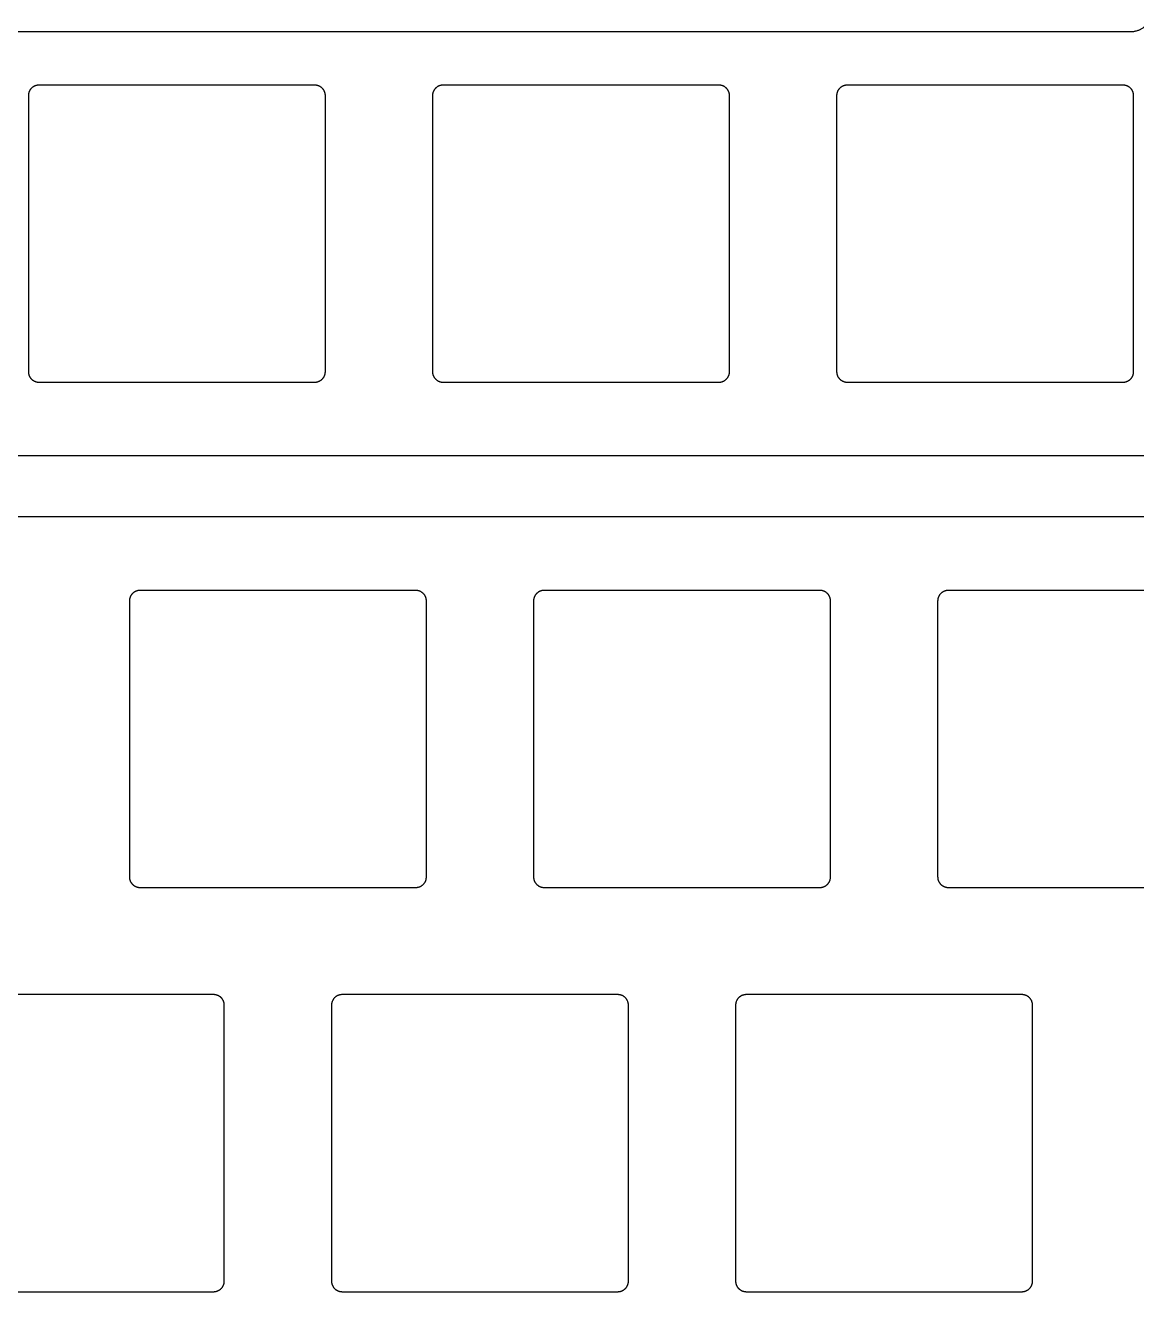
# Model space of a CAD drawing. Header units: millimetres. Extents: x -947 to -599, y 2206 to 2334.
# Drawn here: x -758.6 to -706.2, y 2270.2 to 2329.9 of the extents above; entities that cross this region are included whole.
import ezdxf

# ---------------------------------------------------------------- set-up
doc = ezdxf.new("R2010")
doc.units = ezdxf.units.MM
doc.layers.add('Default', color=18, linetype='Continuous', true_color=0x000000)

msp = doc.modelspace()

# ---------------------------------------------------------------- linework, layer by layer
at = {"layer": 'Default'}
for points in [[(-836.94, 2329.568), (-706.512, 2329.568)], [(-706.512, 2329.568), (-706.478, 2329.569), (-706.444, 2329.571), (-706.409, 2329.574), (-706.376, 2329.578), (-706.342, 2329.583), (-706.308, 2329.589), (-706.275, 2329.597), (-706.242, 2329.606), (-706.209, 2329.615), (-706.177, 2329.626), (-706.145, 2329.638), (-706.113, 2329.651), (-706.082, 2329.665), (-706.052, 2329.681), (-706.022, 2329.697), (-705.992, 2329.714), (-705.963, 2329.732), (-705.935, 2329.751), (-705.908, 2329.772), (-705.881, 2329.793), (-705.855, 2329.815), (-705.829, 2329.838), (-705.805, 2329.861)], [(-757.985, 2327.043), (-758.002, 2327.043), (-758.019, 2327.042), (-758.036, 2327.041), (-758.053, 2327.039), (-758.07, 2327.036), (-758.087, 2327.033), (-758.103, 2327.029), (-758.12, 2327.025), (-758.136, 2327.02), (-758.152, 2327.015), (-758.168, 2327.009), (-758.184, 2327.002), (-758.2, 2326.995), (-758.215, 2326.987), (-758.23, 2326.979), (-758.245, 2326.971), (-758.259, 2326.962), (-758.273, 2326.952), (-758.287, 2326.942), (-758.301, 2326.931), (-758.314, 2326.92), (-758.326, 2326.909), (-758.339, 2326.897), (-758.35, 2326.885), (-758.362, 2326.872), (-758.373, 2326.859), (-758.383, 2326.846), (-758.394, 2326.832), (-758.403, 2326.818), (-758.412, 2326.803), (-758.421, 2326.788), (-758.429, 2326.773), (-758.437, 2326.758), (-758.444, 2326.743), (-758.45, 2326.727), (-758.456, 2326.711), (-758.462, 2326.695), (-758.467, 2326.678), (-758.471, 2326.662), (-758.475, 2326.645), (-758.478, 2326.628), (-758.48, 2326.612), (-758.482, 2326.595), (-758.484, 2326.578), (-758.485, 2326.56), (-758.485, 2326.543)], [(-744.985, 2327.043), (-757.985, 2327.043)], [(-744.485, 2326.543), (-744.485, 2326.56), (-744.486, 2326.578), (-744.488, 2326.595), (-744.49, 2326.612), (-744.492, 2326.628), (-744.496, 2326.645), (-744.499, 2326.662), (-744.504, 2326.678), (-744.508, 2326.695), (-744.514, 2326.711), (-744.52, 2326.727), (-744.526, 2326.743), (-744.534, 2326.758), (-744.541, 2326.773), (-744.549, 2326.788), (-744.558, 2326.803), (-744.567, 2326.818), (-744.577, 2326.832), (-744.587, 2326.846), (-744.597, 2326.859), (-744.608, 2326.872), (-744.62, 2326.885), (-744.631, 2326.897), (-744.644, 2326.909), (-744.656, 2326.92), (-744.67, 2326.931), (-744.683, 2326.942), (-744.697, 2326.952), (-744.711, 2326.962), (-744.725, 2326.971), (-744.74, 2326.979), (-744.755, 2326.987), (-744.77, 2326.995), (-744.786, 2327.002), (-744.802, 2327.009), (-744.818, 2327.015), (-744.834, 2327.02), (-744.85, 2327.025), (-744.867, 2327.029), (-744.883, 2327.033), (-744.9, 2327.036), (-744.917, 2327.039), (-744.934, 2327.041), (-744.951, 2327.042), (-744.968, 2327.043), (-744.985, 2327.043)], [(-738.935, 2327.043), (-738.952, 2327.043), (-738.969, 2327.042), (-738.986, 2327.041), (-739.003, 2327.039), (-739.02, 2327.036), (-739.037, 2327.033), (-739.053, 2327.029), (-739.07, 2327.025), (-739.086, 2327.02), (-739.102, 2327.015), (-739.118, 2327.009), (-739.134, 2327.002), (-739.15, 2326.995), (-739.165, 2326.987), (-739.18, 2326.979), (-739.195, 2326.971), (-739.209, 2326.962), (-739.223, 2326.952), (-739.237, 2326.942), (-739.251, 2326.931), (-739.264, 2326.92), (-739.276, 2326.909), (-739.289, 2326.897), (-739.3, 2326.885), (-739.312, 2326.872), (-739.323, 2326.859), (-739.333, 2326.846), (-739.344, 2326.832), (-739.353, 2326.818), (-739.362, 2326.803), (-739.371, 2326.788), (-739.379, 2326.773), (-739.387, 2326.758), (-739.394, 2326.743), (-739.4, 2326.727), (-739.406, 2326.711), (-739.412, 2326.695), (-739.417, 2326.678), (-739.421, 2326.662), (-739.425, 2326.645), (-739.428, 2326.628), (-739.43, 2326.612), (-739.432, 2326.595), (-739.434, 2326.578), (-739.435, 2326.56), (-739.435, 2326.543)], [(-725.935, 2327.043), (-738.935, 2327.043)], [(-725.435, 2326.543), (-725.435, 2326.56), (-725.436, 2326.578), (-725.438, 2326.595), (-725.44, 2326.612), (-725.442, 2326.628), (-725.446, 2326.645), (-725.449, 2326.662), (-725.454, 2326.678), (-725.458, 2326.695), (-725.464, 2326.711), (-725.47, 2326.727), (-725.476, 2326.743), (-725.484, 2326.758), (-725.491, 2326.773), (-725.499, 2326.788), (-725.508, 2326.803), (-725.517, 2326.818), (-725.527, 2326.832), (-725.537, 2326.846), (-725.547, 2326.859), (-725.558, 2326.872), (-725.57, 2326.885), (-725.581, 2326.897), (-725.594, 2326.909), (-725.606, 2326.92), (-725.62, 2326.931), (-725.633, 2326.942), (-725.647, 2326.952), (-725.661, 2326.962), (-725.675, 2326.971), (-725.69, 2326.979), (-725.705, 2326.987), (-725.72, 2326.995), (-725.736, 2327.002), (-725.752, 2327.009), (-725.768, 2327.015), (-725.784, 2327.02), (-725.8, 2327.025), (-725.817, 2327.029), (-725.833, 2327.033), (-725.85, 2327.036), (-725.867, 2327.039), (-725.884, 2327.041), (-725.901, 2327.042), (-725.918, 2327.043), (-725.935, 2327.043)], [(-719.885, 2327.043), (-719.902, 2327.043), (-719.919, 2327.042), (-719.936, 2327.041), (-719.953, 2327.039), (-719.97, 2327.036), (-719.987, 2327.033), (-720.003, 2327.029), (-720.02, 2327.025), (-720.036, 2327.02), (-720.052, 2327.015), (-720.068, 2327.009), (-720.084, 2327.002), (-720.1, 2326.995), (-720.115, 2326.987), (-720.13, 2326.979), (-720.145, 2326.971), (-720.159, 2326.962), (-720.173, 2326.952), (-720.187, 2326.942), (-720.201, 2326.931), (-720.214, 2326.92), (-720.226, 2326.909), (-720.239, 2326.897), (-720.25, 2326.885), (-720.262, 2326.872), (-720.273, 2326.859), (-720.283, 2326.846), (-720.294, 2326.832), (-720.303, 2326.818), (-720.312, 2326.803), (-720.321, 2326.788), (-720.329, 2326.773), (-720.337, 2326.758), (-720.344, 2326.743), (-720.35, 2326.727), (-720.356, 2326.711), (-720.362, 2326.695), (-720.367, 2326.678), (-720.371, 2326.662), (-720.375, 2326.645), (-720.378, 2326.628), (-720.38, 2326.612), (-720.382, 2326.595), (-720.384, 2326.578), (-720.385, 2326.56), (-720.385, 2326.543)], [(-706.885, 2327.043), (-719.885, 2327.043)], [(-706.385, 2326.543), (-706.385, 2326.56), (-706.386, 2326.578), (-706.388, 2326.595), (-706.39, 2326.612), (-706.392, 2326.628), (-706.396, 2326.645), (-706.399, 2326.662), (-706.404, 2326.678), (-706.408, 2326.695), (-706.414, 2326.711), (-706.42, 2326.727), (-706.426, 2326.743), (-706.434, 2326.758), (-706.441, 2326.773), (-706.449, 2326.788), (-706.458, 2326.803), (-706.467, 2326.818), (-706.477, 2326.832), (-706.487, 2326.846), (-706.497, 2326.859), (-706.508, 2326.872), (-706.52, 2326.885), (-706.531, 2326.897), (-706.544, 2326.909), (-706.556, 2326.92), (-706.57, 2326.931), (-706.583, 2326.942), (-706.597, 2326.952), (-706.611, 2326.962), (-706.625, 2326.971), (-706.64, 2326.979), (-706.655, 2326.987), (-706.67, 2326.995), (-706.686, 2327.002), (-706.702, 2327.009), (-706.718, 2327.015), (-706.734, 2327.02), (-706.75, 2327.025), (-706.767, 2327.029), (-706.783, 2327.033), (-706.8, 2327.036), (-706.817, 2327.039), (-706.834, 2327.041), (-706.851, 2327.042), (-706.868, 2327.043), (-706.885, 2327.043)], [(-758.485, 2326.543), (-758.485, 2313.543)], [(-744.485, 2313.543), (-744.485, 2326.543)], [(-739.435, 2326.543), (-739.435, 2313.543)], [(-725.435, 2313.543), (-725.435, 2326.543)], [(-720.385, 2326.543), (-720.385, 2313.543)], [(-706.385, 2313.543), (-706.385, 2326.543)], [(-758.485, 2313.543), (-758.485, 2313.526), (-758.484, 2313.509), (-758.482, 2313.492), (-758.48, 2313.475), (-758.478, 2313.458), (-758.475, 2313.442), (-758.471, 2313.425), (-758.467, 2313.409), (-758.462, 2313.392), (-758.456, 2313.376), (-758.45, 2313.36), (-758.444, 2313.344), (-758.437, 2313.329), (-758.429, 2313.313), (-758.421, 2313.298), (-758.412, 2313.284), (-758.403, 2313.269), (-758.394, 2313.255), (-758.383, 2313.241), (-758.373, 2313.228), (-758.362, 2313.215), (-758.35, 2313.202), (-758.339, 2313.19), (-758.326, 2313.178), (-758.314, 2313.167), (-758.301, 2313.156), (-758.287, 2313.145), (-758.273, 2313.135), (-758.259, 2313.125), (-758.245, 2313.116), (-758.23, 2313.108), (-758.215, 2313.099), (-758.2, 2313.092), (-758.184, 2313.085), (-758.168, 2313.078), (-758.152, 2313.072), (-758.136, 2313.067), (-758.12, 2313.062), (-758.103, 2313.058), (-758.087, 2313.054), (-758.07, 2313.051), (-758.053, 2313.048), (-758.036, 2313.046), (-758.019, 2313.045), (-758.002, 2313.044), (-757.985, 2313.043)], [(-744.985, 2313.043), (-744.968, 2313.044), (-744.951, 2313.045), (-744.934, 2313.046), (-744.917, 2313.048), (-744.9, 2313.051), (-744.883, 2313.054), (-744.867, 2313.058), (-744.85, 2313.062), (-744.834, 2313.067), (-744.818, 2313.072), (-744.802, 2313.078), (-744.786, 2313.085), (-744.77, 2313.092), (-744.755, 2313.099), (-744.74, 2313.108), (-744.725, 2313.116), (-744.711, 2313.125), (-744.697, 2313.135), (-744.683, 2313.145), (-744.67, 2313.156), (-744.656, 2313.167), (-744.644, 2313.178), (-744.631, 2313.19), (-744.62, 2313.202), (-744.608, 2313.215), (-744.597, 2313.228), (-744.587, 2313.241), (-744.577, 2313.255), (-744.567, 2313.269), (-744.558, 2313.284), (-744.549, 2313.298), (-744.541, 2313.313), (-744.534, 2313.329), (-744.526, 2313.344), (-744.52, 2313.36), (-744.514, 2313.376), (-744.508, 2313.392), (-744.504, 2313.409), (-744.499, 2313.425), (-744.496, 2313.442), (-744.492, 2313.458), (-744.49, 2313.475), (-744.488, 2313.492), (-744.486, 2313.509), (-744.485, 2313.526), (-744.485, 2313.543)], [(-739.435, 2313.543), (-739.435, 2313.526), (-739.434, 2313.509), (-739.432, 2313.492), (-739.43, 2313.475), (-739.428, 2313.458), (-739.425, 2313.442), (-739.421, 2313.425), (-739.417, 2313.409), (-739.412, 2313.392), (-739.406, 2313.376), (-739.4, 2313.36), (-739.394, 2313.344), (-739.387, 2313.329), (-739.379, 2313.313), (-739.371, 2313.298), (-739.362, 2313.284), (-739.353, 2313.269), (-739.344, 2313.255), (-739.333, 2313.241), (-739.323, 2313.228), (-739.312, 2313.215), (-739.3, 2313.202), (-739.289, 2313.19), (-739.276, 2313.178), (-739.264, 2313.167), (-739.251, 2313.156), (-739.237, 2313.145), (-739.223, 2313.135), (-739.209, 2313.125), (-739.195, 2313.116), (-739.18, 2313.108), (-739.165, 2313.099), (-739.15, 2313.092), (-739.134, 2313.085), (-739.118, 2313.078), (-739.102, 2313.072), (-739.086, 2313.067), (-739.07, 2313.062), (-739.053, 2313.058), (-739.037, 2313.054), (-739.02, 2313.051), (-739.003, 2313.048), (-738.986, 2313.046), (-738.969, 2313.045), (-738.952, 2313.044), (-738.935, 2313.043)], [(-725.935, 2313.043), (-725.918, 2313.044), (-725.901, 2313.045), (-725.884, 2313.046), (-725.867, 2313.048), (-725.85, 2313.051), (-725.833, 2313.054), (-725.817, 2313.058), (-725.8, 2313.062), (-725.784, 2313.067), (-725.768, 2313.072), (-725.752, 2313.078), (-725.736, 2313.085), (-725.72, 2313.092), (-725.705, 2313.099), (-725.69, 2313.108), (-725.675, 2313.116), (-725.661, 2313.125), (-725.647, 2313.135), (-725.633, 2313.145), (-725.62, 2313.156), (-725.606, 2313.167), (-725.594, 2313.178), (-725.581, 2313.19), (-725.57, 2313.202), (-725.558, 2313.215), (-725.547, 2313.228), (-725.537, 2313.241), (-725.527, 2313.255), (-725.517, 2313.269), (-725.508, 2313.284), (-725.499, 2313.298), (-725.491, 2313.313), (-725.484, 2313.329), (-725.476, 2313.344), (-725.47, 2313.36), (-725.464, 2313.376), (-725.458, 2313.392), (-725.454, 2313.409), (-725.449, 2313.425), (-725.446, 2313.442), (-725.442, 2313.458), (-725.44, 2313.475), (-725.438, 2313.492), (-725.436, 2313.509), (-725.435, 2313.526), (-725.435, 2313.543)], [(-720.385, 2313.543), (-720.385, 2313.526), (-720.384, 2313.509), (-720.382, 2313.492), (-720.38, 2313.475), (-720.378, 2313.458), (-720.375, 2313.442), (-720.371, 2313.425), (-720.367, 2313.409), (-720.362, 2313.392), (-720.356, 2313.376), (-720.35, 2313.36), (-720.344, 2313.344), (-720.337, 2313.329), (-720.329, 2313.313), (-720.321, 2313.298), (-720.312, 2313.284), (-720.303, 2313.269), (-720.294, 2313.255), (-720.283, 2313.241), (-720.273, 2313.228), (-720.262, 2313.215), (-720.25, 2313.202), (-720.239, 2313.19), (-720.226, 2313.178), (-720.214, 2313.167), (-720.201, 2313.156), (-720.187, 2313.145), (-720.173, 2313.135), (-720.159, 2313.125), (-720.145, 2313.116), (-720.13, 2313.108), (-720.115, 2313.099), (-720.1, 2313.092), (-720.084, 2313.085), (-720.068, 2313.078), (-720.052, 2313.072), (-720.036, 2313.067), (-720.02, 2313.062), (-720.003, 2313.058), (-719.987, 2313.054), (-719.97, 2313.051), (-719.953, 2313.048), (-719.936, 2313.046), (-719.919, 2313.045), (-719.902, 2313.044), (-719.885, 2313.043)], [(-706.885, 2313.043), (-706.868, 2313.044), (-706.851, 2313.045), (-706.834, 2313.046), (-706.817, 2313.048), (-706.8, 2313.051), (-706.783, 2313.054), (-706.767, 2313.058), (-706.75, 2313.062), (-706.734, 2313.067), (-706.718, 2313.072), (-706.702, 2313.078), (-706.686, 2313.085), (-706.67, 2313.092), (-706.655, 2313.099), (-706.64, 2313.108), (-706.625, 2313.116), (-706.611, 2313.125), (-706.597, 2313.135), (-706.583, 2313.145), (-706.57, 2313.156), (-706.556, 2313.167), (-706.544, 2313.178), (-706.531, 2313.19), (-706.52, 2313.202), (-706.508, 2313.215), (-706.497, 2313.228), (-706.487, 2313.241), (-706.477, 2313.255), (-706.467, 2313.269), (-706.458, 2313.284), (-706.449, 2313.298), (-706.441, 2313.313), (-706.434, 2313.329), (-706.426, 2313.344), (-706.42, 2313.36), (-706.414, 2313.376), (-706.408, 2313.392), (-706.404, 2313.409), (-706.399, 2313.425), (-706.396, 2313.442), (-706.392, 2313.458), (-706.39, 2313.475), (-706.388, 2313.492), (-706.386, 2313.509), (-706.385, 2313.526), (-706.385, 2313.543)], [(-757.985, 2313.043), (-744.985, 2313.043)], [(-738.935, 2313.043), (-725.935, 2313.043)], [(-719.885, 2313.043), (-706.885, 2313.043)], [(-664.023, 2309.568), (-800.848, 2309.568)], [(-800.848, 2306.706), (-664.023, 2306.706)], [(-753.223, 2303.231), (-753.24, 2303.231), (-753.257, 2303.23), (-753.274, 2303.228), (-753.291, 2303.226), (-753.308, 2303.224), (-753.324, 2303.22), (-753.341, 2303.217), (-753.357, 2303.212), (-753.374, 2303.208), (-753.39, 2303.202), (-753.406, 2303.196), (-753.422, 2303.19), (-753.437, 2303.182), (-753.453, 2303.175), (-753.468, 2303.167), (-753.482, 2303.158), (-753.497, 2303.149), (-753.511, 2303.139), (-753.525, 2303.129), (-753.538, 2303.119), (-753.551, 2303.108), (-753.564, 2303.096), (-753.576, 2303.084), (-753.588, 2303.072), (-753.599, 2303.06), (-753.61, 2303.046), (-753.621, 2303.033), (-753.631, 2303.019), (-753.641, 2303.005), (-753.65, 2302.991), (-753.658, 2302.976), (-753.666, 2302.961), (-753.674, 2302.946), (-753.681, 2302.93), (-753.688, 2302.914), (-753.694, 2302.898), (-753.699, 2302.882), (-753.704, 2302.866), (-753.708, 2302.849), (-753.712, 2302.833), (-753.715, 2302.816), (-753.718, 2302.799), (-753.72, 2302.782), (-753.721, 2302.765), (-753.722, 2302.748), (-753.723, 2302.731)], [(-740.223, 2303.231), (-753.223, 2303.231)], [(-739.723, 2302.731), (-739.723, 2302.748), (-739.724, 2302.765), (-739.725, 2302.782), (-739.727, 2302.799), (-739.73, 2302.816), (-739.733, 2302.833), (-739.737, 2302.849), (-739.741, 2302.866), (-739.746, 2302.882), (-739.751, 2302.898), (-739.757, 2302.914), (-739.764, 2302.93), (-739.771, 2302.946), (-739.779, 2302.961), (-739.787, 2302.976), (-739.795, 2302.991), (-739.804, 2303.005), (-739.814, 2303.019), (-739.824, 2303.033), (-739.835, 2303.046), (-739.846, 2303.06), (-739.857, 2303.072), (-739.869, 2303.084), (-739.881, 2303.096), (-739.894, 2303.108), (-739.907, 2303.119), (-739.92, 2303.129), (-739.934, 2303.139), (-739.948, 2303.149), (-739.963, 2303.158), (-739.977, 2303.167), (-739.993, 2303.175), (-740.008, 2303.182), (-740.023, 2303.19), (-740.039, 2303.196), (-740.055, 2303.202), (-740.071, 2303.208), (-740.088, 2303.212), (-740.104, 2303.217), (-740.121, 2303.22), (-740.138, 2303.224), (-740.154, 2303.226), (-740.171, 2303.228), (-740.188, 2303.23), (-740.205, 2303.231), (-740.223, 2303.231)], [(-734.173, 2303.231), (-734.19, 2303.231), (-734.207, 2303.23), (-734.224, 2303.228), (-734.241, 2303.226), (-734.258, 2303.224), (-734.274, 2303.22), (-734.291, 2303.217), (-734.307, 2303.212), (-734.324, 2303.208), (-734.34, 2303.202), (-734.356, 2303.196), (-734.372, 2303.19), (-734.387, 2303.182), (-734.403, 2303.175), (-734.418, 2303.167), (-734.432, 2303.158), (-734.447, 2303.149), (-734.461, 2303.139), (-734.475, 2303.129), (-734.488, 2303.119), (-734.501, 2303.108), (-734.514, 2303.096), (-734.526, 2303.084), (-734.538, 2303.072), (-734.549, 2303.06), (-734.56, 2303.046), (-734.571, 2303.033), (-734.581, 2303.019), (-734.591, 2303.005), (-734.6, 2302.991), (-734.608, 2302.976), (-734.616, 2302.961), (-734.624, 2302.946), (-734.631, 2302.93), (-734.638, 2302.914), (-734.644, 2302.898), (-734.649, 2302.882), (-734.654, 2302.866), (-734.658, 2302.849), (-734.662, 2302.833), (-734.665, 2302.816), (-734.668, 2302.799), (-734.67, 2302.782), (-734.671, 2302.765), (-734.672, 2302.748), (-734.673, 2302.731)], [(-721.173, 2303.231), (-734.173, 2303.231)], [(-720.673, 2302.731), (-720.673, 2302.748), (-720.674, 2302.765), (-720.675, 2302.782), (-720.677, 2302.799), (-720.68, 2302.816), (-720.683, 2302.833), (-720.687, 2302.849), (-720.691, 2302.866), (-720.696, 2302.882), (-720.701, 2302.898), (-720.707, 2302.914), (-720.714, 2302.93), (-720.721, 2302.946), (-720.729, 2302.961), (-720.737, 2302.976), (-720.745, 2302.991), (-720.754, 2303.005), (-720.764, 2303.019), (-720.774, 2303.033), (-720.785, 2303.046), (-720.796, 2303.06), (-720.807, 2303.072), (-720.819, 2303.084), (-720.831, 2303.096), (-720.844, 2303.108), (-720.857, 2303.119), (-720.87, 2303.129), (-720.884, 2303.139), (-720.898, 2303.149), (-720.913, 2303.158), (-720.927, 2303.167), (-720.943, 2303.175), (-720.958, 2303.182), (-720.973, 2303.19), (-720.989, 2303.196), (-721.005, 2303.202), (-721.021, 2303.208), (-721.038, 2303.212), (-721.054, 2303.217), (-721.071, 2303.22), (-721.088, 2303.224), (-721.104, 2303.226), (-721.121, 2303.228), (-721.138, 2303.23), (-721.155, 2303.231), (-721.173, 2303.231)], [(-715.123, 2303.231), (-715.14, 2303.231), (-715.157, 2303.23), (-715.174, 2303.228), (-715.191, 2303.226), (-715.208, 2303.224), (-715.224, 2303.22), (-715.241, 2303.217), (-715.257, 2303.212), (-715.274, 2303.208), (-715.29, 2303.202), (-715.306, 2303.196), (-715.322, 2303.19), (-715.337, 2303.182), (-715.353, 2303.175), (-715.368, 2303.167), (-715.382, 2303.158), (-715.397, 2303.149), (-715.411, 2303.139), (-715.425, 2303.129), (-715.438, 2303.119), (-715.451, 2303.108), (-715.464, 2303.096), (-715.476, 2303.084), (-715.488, 2303.072), (-715.499, 2303.06), (-715.51, 2303.046), (-715.521, 2303.033), (-715.531, 2303.019), (-715.541, 2303.005), (-715.55, 2302.991), (-715.558, 2302.976), (-715.566, 2302.961), (-715.574, 2302.946), (-715.581, 2302.93), (-715.588, 2302.914), (-715.594, 2302.898), (-715.599, 2302.882), (-715.604, 2302.866), (-715.608, 2302.849), (-715.612, 2302.833), (-715.615, 2302.816), (-715.618, 2302.799), (-715.62, 2302.782), (-715.621, 2302.765), (-715.622, 2302.748), (-715.623, 2302.731)], [(-702.123, 2303.231), (-715.123, 2303.231)], [(-753.723, 2302.731), (-753.723, 2289.731)], [(-739.723, 2289.731), (-739.723, 2302.731)], [(-734.673, 2302.731), (-734.673, 2289.731)], [(-720.673, 2289.731), (-720.673, 2302.731)], [(-715.623, 2302.731), (-715.623, 2289.731)], [(-753.723, 2289.731), (-753.722, 2289.714), (-753.721, 2289.697), (-753.72, 2289.68), (-753.718, 2289.663), (-753.715, 2289.646), (-753.712, 2289.629), (-753.708, 2289.613), (-753.704, 2289.596), (-753.699, 2289.58), (-753.694, 2289.563), (-753.688, 2289.548), (-753.681, 2289.532), (-753.674, 2289.516), (-753.666, 2289.501), (-753.658, 2289.486), (-753.65, 2289.471), (-753.641, 2289.457), (-753.631, 2289.443), (-753.621, 2289.429), (-753.61, 2289.415), (-753.599, 2289.402), (-753.588, 2289.39), (-753.576, 2289.377), (-753.564, 2289.366), (-753.551, 2289.354), (-753.538, 2289.343), (-753.525, 2289.333), (-753.511, 2289.322), (-753.497, 2289.313), (-753.482, 2289.304), (-753.468, 2289.295), (-753.453, 2289.287), (-753.437, 2289.279), (-753.422, 2289.272), (-753.406, 2289.266), (-753.39, 2289.26), (-753.374, 2289.254), (-753.357, 2289.249), (-753.341, 2289.245), (-753.324, 2289.241), (-753.308, 2289.238), (-753.291, 2289.236), (-753.274, 2289.234), (-753.257, 2289.232), (-753.24, 2289.231), (-753.223, 2289.231)], [(-740.223, 2289.231), (-740.205, 2289.231), (-740.188, 2289.232), (-740.171, 2289.234), (-740.154, 2289.236), (-740.138, 2289.238), (-740.121, 2289.241), (-740.104, 2289.245), (-740.088, 2289.249), (-740.071, 2289.254), (-740.055, 2289.26), (-740.039, 2289.266), (-740.023, 2289.272), (-740.008, 2289.279), (-739.993, 2289.287), (-739.977, 2289.295), (-739.963, 2289.304), (-739.948, 2289.313), (-739.934, 2289.322), (-739.92, 2289.333), (-739.907, 2289.343), (-739.894, 2289.354), (-739.881, 2289.366), (-739.869, 2289.377), (-739.857, 2289.39), (-739.846, 2289.402), (-739.835, 2289.415), (-739.824, 2289.429), (-739.814, 2289.443), (-739.804, 2289.457), (-739.795, 2289.471), (-739.787, 2289.486), (-739.779, 2289.501), (-739.771, 2289.516), (-739.764, 2289.532), (-739.757, 2289.548), (-739.751, 2289.563), (-739.746, 2289.58), (-739.741, 2289.596), (-739.737, 2289.613), (-739.733, 2289.629), (-739.73, 2289.646), (-739.727, 2289.663), (-739.725, 2289.68), (-739.724, 2289.697), (-739.723, 2289.714), (-739.723, 2289.731)], [(-734.673, 2289.731), (-734.672, 2289.714), (-734.671, 2289.697), (-734.67, 2289.68), (-734.668, 2289.663), (-734.665, 2289.646), (-734.662, 2289.629), (-734.658, 2289.613), (-734.654, 2289.596), (-734.649, 2289.58), (-734.644, 2289.563), (-734.638, 2289.548), (-734.631, 2289.532), (-734.624, 2289.516), (-734.616, 2289.501), (-734.608, 2289.486), (-734.6, 2289.471), (-734.591, 2289.457), (-734.581, 2289.443), (-734.571, 2289.429), (-734.56, 2289.415), (-734.549, 2289.402), (-734.538, 2289.39), (-734.526, 2289.377), (-734.514, 2289.366), (-734.501, 2289.354), (-734.488, 2289.343), (-734.475, 2289.333), (-734.461, 2289.322), (-734.447, 2289.313), (-734.432, 2289.304), (-734.418, 2289.295), (-734.403, 2289.287), (-734.387, 2289.279), (-734.372, 2289.272), (-734.356, 2289.266), (-734.34, 2289.26), (-734.324, 2289.254), (-734.307, 2289.249), (-734.291, 2289.245), (-734.274, 2289.241), (-734.258, 2289.238), (-734.241, 2289.236), (-734.224, 2289.234), (-734.207, 2289.232), (-734.19, 2289.231), (-734.173, 2289.231)], [(-721.173, 2289.231), (-721.155, 2289.231), (-721.138, 2289.232), (-721.121, 2289.234), (-721.104, 2289.236), (-721.088, 2289.238), (-721.071, 2289.241), (-721.054, 2289.245), (-721.038, 2289.249), (-721.021, 2289.254), (-721.005, 2289.26), (-720.989, 2289.266), (-720.973, 2289.272), (-720.958, 2289.279), (-720.943, 2289.287), (-720.927, 2289.295), (-720.913, 2289.304), (-720.898, 2289.313), (-720.884, 2289.322), (-720.87, 2289.333), (-720.857, 2289.343), (-720.844, 2289.354), (-720.831, 2289.366), (-720.819, 2289.377), (-720.807, 2289.39), (-720.796, 2289.402), (-720.785, 2289.415), (-720.774, 2289.429), (-720.764, 2289.443), (-720.754, 2289.457), (-720.745, 2289.471), (-720.737, 2289.486), (-720.729, 2289.501), (-720.721, 2289.516), (-720.714, 2289.532), (-720.707, 2289.548), (-720.701, 2289.563), (-720.696, 2289.58), (-720.691, 2289.596), (-720.687, 2289.613), (-720.683, 2289.629), (-720.68, 2289.646), (-720.677, 2289.663), (-720.675, 2289.68), (-720.674, 2289.697), (-720.673, 2289.714), (-720.673, 2289.731)], [(-715.623, 2289.731), (-715.622, 2289.714), (-715.621, 2289.697), (-715.62, 2289.68), (-715.618, 2289.663), (-715.615, 2289.646), (-715.612, 2289.629), (-715.608, 2289.613), (-715.604, 2289.596), (-715.599, 2289.58), (-715.594, 2289.563), (-715.588, 2289.548), (-715.581, 2289.532), (-715.574, 2289.516), (-715.566, 2289.501), (-715.558, 2289.486), (-715.55, 2289.471), (-715.541, 2289.457), (-715.531, 2289.443), (-715.521, 2289.429), (-715.51, 2289.415), (-715.499, 2289.402), (-715.488, 2289.39), (-715.476, 2289.377), (-715.464, 2289.366), (-715.451, 2289.354), (-715.438, 2289.343), (-715.425, 2289.333), (-715.411, 2289.322), (-715.397, 2289.313), (-715.382, 2289.304), (-715.368, 2289.295), (-715.353, 2289.287), (-715.337, 2289.279), (-715.322, 2289.272), (-715.306, 2289.266), (-715.29, 2289.26), (-715.274, 2289.254), (-715.257, 2289.249), (-715.241, 2289.245), (-715.224, 2289.241), (-715.208, 2289.238), (-715.191, 2289.236), (-715.174, 2289.234), (-715.157, 2289.232), (-715.14, 2289.231), (-715.123, 2289.231)], [(-753.223, 2289.231), (-740.223, 2289.231)], [(-734.173, 2289.231), (-721.173, 2289.231)], [(-715.123, 2289.231), (-702.123, 2289.231)], [(-749.748, 2284.181), (-762.748, 2284.181)], [(-749.248, 2283.681), (-749.248, 2283.698), (-749.249, 2283.715), (-749.25, 2283.732), (-749.252, 2283.749), (-749.255, 2283.766), (-749.258, 2283.783), (-749.262, 2283.799), (-749.266, 2283.816), (-749.271, 2283.832), (-749.276, 2283.848), (-749.282, 2283.864), (-749.289, 2283.88), (-749.296, 2283.896), (-749.304, 2283.911), (-749.312, 2283.926), (-749.32, 2283.941), (-749.329, 2283.955), (-749.339, 2283.969), (-749.349, 2283.983), (-749.36, 2283.996), (-749.371, 2284.01), (-749.382, 2284.022), (-749.394, 2284.034), (-749.406, 2284.046), (-749.419, 2284.058), (-749.432, 2284.069), (-749.445, 2284.079), (-749.459, 2284.089), (-749.473, 2284.099), (-749.488, 2284.108), (-749.502, 2284.117), (-749.518, 2284.125), (-749.533, 2284.132), (-749.548, 2284.14), (-749.564, 2284.146), (-749.58, 2284.152), (-749.596, 2284.158), (-749.613, 2284.162), (-749.629, 2284.167), (-749.646, 2284.17), (-749.663, 2284.174), (-749.679, 2284.176), (-749.696, 2284.178), (-749.713, 2284.18), (-749.73, 2284.181), (-749.748, 2284.181)], [(-743.698, 2284.181), (-743.715, 2284.181), (-743.732, 2284.18), (-743.749, 2284.178), (-743.766, 2284.176), (-743.783, 2284.174), (-743.799, 2284.17), (-743.816, 2284.167), (-743.832, 2284.162), (-743.849, 2284.158), (-743.865, 2284.152), (-743.881, 2284.146), (-743.897, 2284.14), (-743.912, 2284.132), (-743.928, 2284.125), (-743.943, 2284.117), (-743.957, 2284.108), (-743.972, 2284.099), (-743.986, 2284.089), (-744, 2284.079), (-744.013, 2284.069), (-744.026, 2284.058), (-744.039, 2284.046), (-744.051, 2284.034), (-744.063, 2284.022), (-744.074, 2284.01), (-744.085, 2283.996), (-744.096, 2283.983), (-744.106, 2283.969), (-744.116, 2283.955), (-744.125, 2283.941), (-744.133, 2283.926), (-744.141, 2283.911), (-744.149, 2283.896), (-744.156, 2283.88), (-744.163, 2283.864), (-744.169, 2283.848), (-744.174, 2283.832), (-744.179, 2283.816), (-744.183, 2283.799), (-744.187, 2283.783), (-744.19, 2283.766), (-744.193, 2283.749), (-744.195, 2283.732), (-744.196, 2283.715), (-744.197, 2283.698), (-744.198, 2283.681)], [(-730.698, 2284.181), (-743.698, 2284.181)], [(-730.198, 2283.681), (-730.198, 2283.698), (-730.199, 2283.715), (-730.2, 2283.732), (-730.202, 2283.749), (-730.205, 2283.766), (-730.208, 2283.783), (-730.212, 2283.799), (-730.216, 2283.816), (-730.221, 2283.832), (-730.226, 2283.848), (-730.232, 2283.864), (-730.239, 2283.88), (-730.246, 2283.896), (-730.254, 2283.911), (-730.262, 2283.926), (-730.27, 2283.941), (-730.279, 2283.955), (-730.289, 2283.969), (-730.299, 2283.983), (-730.31, 2283.996), (-730.321, 2284.01), (-730.332, 2284.022), (-730.344, 2284.034), (-730.356, 2284.046), (-730.369, 2284.058), (-730.382, 2284.069), (-730.395, 2284.079), (-730.409, 2284.089), (-730.423, 2284.099), (-730.438, 2284.108), (-730.452, 2284.117), (-730.468, 2284.125), (-730.483, 2284.132), (-730.498, 2284.14), (-730.514, 2284.146), (-730.53, 2284.152), (-730.546, 2284.158), (-730.563, 2284.162), (-730.579, 2284.167), (-730.596, 2284.17), (-730.613, 2284.174), (-730.629, 2284.176), (-730.646, 2284.178), (-730.663, 2284.18), (-730.68, 2284.181), (-730.698, 2284.181)], [(-724.648, 2284.181), (-724.665, 2284.181), (-724.682, 2284.18), (-724.699, 2284.178), (-724.716, 2284.176), (-724.733, 2284.174), (-724.749, 2284.17), (-724.766, 2284.167), (-724.782, 2284.162), (-724.799, 2284.158), (-724.815, 2284.152), (-724.831, 2284.146), (-724.847, 2284.14), (-724.862, 2284.132), (-724.878, 2284.125), (-724.893, 2284.117), (-724.907, 2284.108), (-724.922, 2284.099), (-724.936, 2284.089), (-724.95, 2284.079), (-724.963, 2284.069), (-724.976, 2284.058), (-724.989, 2284.046), (-725.001, 2284.034), (-725.013, 2284.022), (-725.024, 2284.01), (-725.035, 2283.996), (-725.046, 2283.983), (-725.056, 2283.969), (-725.066, 2283.955), (-725.075, 2283.941), (-725.083, 2283.926), (-725.091, 2283.911), (-725.099, 2283.896), (-725.106, 2283.88), (-725.113, 2283.864), (-725.119, 2283.848), (-725.124, 2283.832), (-725.129, 2283.816), (-725.133, 2283.799), (-725.137, 2283.783), (-725.14, 2283.766), (-725.143, 2283.749), (-725.145, 2283.732), (-725.146, 2283.715), (-725.147, 2283.698), (-725.148, 2283.681)], [(-711.648, 2284.181), (-724.648, 2284.181)], [(-711.148, 2283.681), (-711.148, 2283.698), (-711.149, 2283.715), (-711.15, 2283.732), (-711.152, 2283.749), (-711.155, 2283.766), (-711.158, 2283.783), (-711.162, 2283.799), (-711.166, 2283.816), (-711.171, 2283.832), (-711.176, 2283.848), (-711.182, 2283.864), (-711.189, 2283.88), (-711.196, 2283.896), (-711.204, 2283.911), (-711.212, 2283.926), (-711.22, 2283.941), (-711.229, 2283.955), (-711.239, 2283.969), (-711.249, 2283.983), (-711.26, 2283.996), (-711.271, 2284.01), (-711.282, 2284.022), (-711.294, 2284.034), (-711.306, 2284.046), (-711.319, 2284.058), (-711.332, 2284.069), (-711.345, 2284.079), (-711.359, 2284.089), (-711.373, 2284.099), (-711.388, 2284.108), (-711.402, 2284.117), (-711.418, 2284.125), (-711.433, 2284.132), (-711.448, 2284.14), (-711.464, 2284.146), (-711.48, 2284.152), (-711.496, 2284.158), (-711.513, 2284.162), (-711.529, 2284.167), (-711.546, 2284.17), (-711.563, 2284.174), (-711.579, 2284.176), (-711.596, 2284.178), (-711.613, 2284.18), (-711.63, 2284.181), (-711.648, 2284.181)], [(-749.248, 2270.681), (-749.248, 2283.681)], [(-744.198, 2283.681), (-744.198, 2270.681)], [(-730.198, 2270.681), (-730.198, 2283.681)], [(-725.148, 2283.681), (-725.148, 2270.681)], [(-711.148, 2270.681), (-711.148, 2283.681)], [(-749.748, 2270.181), (-749.73, 2270.181), (-749.713, 2270.182), (-749.696, 2270.184), (-749.679, 2270.186), (-749.663, 2270.188), (-749.646, 2270.191), (-749.629, 2270.195), (-749.613, 2270.199), (-749.596, 2270.204), (-749.58, 2270.21), (-749.564, 2270.216), (-749.548, 2270.222), (-749.533, 2270.229), (-749.518, 2270.237), (-749.502, 2270.245), (-749.488, 2270.254), (-749.473, 2270.263), (-749.459, 2270.272), (-749.445, 2270.283), (-749.432, 2270.293), (-749.419, 2270.304), (-749.406, 2270.316), (-749.394, 2270.327), (-749.382, 2270.34), (-749.371, 2270.352), (-749.36, 2270.365), (-749.349, 2270.379), (-749.339, 2270.393), (-749.329, 2270.407), (-749.32, 2270.421), (-749.312, 2270.436), (-749.304, 2270.451), (-749.296, 2270.466), (-749.289, 2270.482), (-749.282, 2270.498), (-749.276, 2270.513), (-749.271, 2270.53), (-749.266, 2270.546), (-749.262, 2270.563), (-749.258, 2270.579), (-749.255, 2270.596), (-749.252, 2270.613), (-749.25, 2270.63), (-749.249, 2270.647), (-749.248, 2270.664), (-749.248, 2270.681)], [(-744.198, 2270.681), (-744.197, 2270.664), (-744.196, 2270.647), (-744.195, 2270.63), (-744.193, 2270.613), (-744.19, 2270.596), (-744.187, 2270.579), (-744.183, 2270.563), (-744.179, 2270.546), (-744.174, 2270.53), (-744.169, 2270.513), (-744.163, 2270.498), (-744.156, 2270.482), (-744.149, 2270.466), (-744.141, 2270.451), (-744.133, 2270.436), (-744.125, 2270.421), (-744.116, 2270.407), (-744.106, 2270.393), (-744.096, 2270.379), (-744.085, 2270.365), (-744.074, 2270.352), (-744.063, 2270.34), (-744.051, 2270.327), (-744.039, 2270.316), (-744.026, 2270.304), (-744.013, 2270.293), (-744, 2270.283), (-743.986, 2270.272), (-743.972, 2270.263), (-743.957, 2270.254), (-743.943, 2270.245), (-743.928, 2270.237), (-743.912, 2270.229), (-743.897, 2270.222), (-743.881, 2270.216), (-743.865, 2270.21), (-743.849, 2270.204), (-743.832, 2270.199), (-743.816, 2270.195), (-743.799, 2270.191), (-743.783, 2270.188), (-743.766, 2270.186), (-743.749, 2270.184), (-743.732, 2270.182), (-743.715, 2270.181), (-743.698, 2270.181)], [(-730.698, 2270.181), (-730.68, 2270.181), (-730.663, 2270.182), (-730.646, 2270.184), (-730.629, 2270.186), (-730.613, 2270.188), (-730.596, 2270.191), (-730.579, 2270.195), (-730.563, 2270.199), (-730.546, 2270.204), (-730.53, 2270.21), (-730.514, 2270.216), (-730.498, 2270.222), (-730.483, 2270.229), (-730.468, 2270.237), (-730.452, 2270.245), (-730.438, 2270.254), (-730.423, 2270.263), (-730.409, 2270.272), (-730.395, 2270.283), (-730.382, 2270.293), (-730.369, 2270.304), (-730.356, 2270.316), (-730.344, 2270.327), (-730.332, 2270.34), (-730.321, 2270.352), (-730.31, 2270.365), (-730.299, 2270.379), (-730.289, 2270.393), (-730.279, 2270.407), (-730.27, 2270.421), (-730.262, 2270.436), (-730.254, 2270.451), (-730.246, 2270.466), (-730.239, 2270.482), (-730.232, 2270.498), (-730.226, 2270.513), (-730.221, 2270.53), (-730.216, 2270.546), (-730.212, 2270.563), (-730.208, 2270.579), (-730.205, 2270.596), (-730.202, 2270.613), (-730.2, 2270.63), (-730.199, 2270.647), (-730.198, 2270.664), (-730.198, 2270.681)], [(-725.148, 2270.681), (-725.147, 2270.664), (-725.146, 2270.647), (-725.145, 2270.63), (-725.143, 2270.613), (-725.14, 2270.596), (-725.137, 2270.579), (-725.133, 2270.563), (-725.129, 2270.546), (-725.124, 2270.53), (-725.119, 2270.513), (-725.113, 2270.498), (-725.106, 2270.482), (-725.099, 2270.466), (-725.091, 2270.451), (-725.083, 2270.436), (-725.075, 2270.421), (-725.066, 2270.407), (-725.056, 2270.393), (-725.046, 2270.379), (-725.035, 2270.365), (-725.024, 2270.352), (-725.013, 2270.34), (-725.001, 2270.327), (-724.989, 2270.316), (-724.976, 2270.304), (-724.963, 2270.293), (-724.95, 2270.283), (-724.936, 2270.272), (-724.922, 2270.263), (-724.907, 2270.254), (-724.893, 2270.245), (-724.878, 2270.237), (-724.862, 2270.229), (-724.847, 2270.222), (-724.831, 2270.216), (-724.815, 2270.21), (-724.799, 2270.204), (-724.782, 2270.199), (-724.766, 2270.195), (-724.749, 2270.191), (-724.733, 2270.188), (-724.716, 2270.186), (-724.699, 2270.184), (-724.682, 2270.182), (-724.665, 2270.181), (-724.648, 2270.181)], [(-711.648, 2270.181), (-711.63, 2270.181), (-711.613, 2270.182), (-711.596, 2270.184), (-711.579, 2270.186), (-711.563, 2270.188), (-711.546, 2270.191), (-711.529, 2270.195), (-711.513, 2270.199), (-711.496, 2270.204), (-711.48, 2270.21), (-711.464, 2270.216), (-711.448, 2270.222), (-711.433, 2270.229), (-711.418, 2270.237), (-711.402, 2270.245), (-711.388, 2270.254), (-711.373, 2270.263), (-711.359, 2270.272), (-711.345, 2270.283), (-711.332, 2270.293), (-711.319, 2270.304), (-711.306, 2270.316), (-711.294, 2270.327), (-711.282, 2270.34), (-711.271, 2270.352), (-711.26, 2270.365), (-711.249, 2270.379), (-711.239, 2270.393), (-711.229, 2270.407), (-711.22, 2270.421), (-711.212, 2270.436), (-711.204, 2270.451), (-711.196, 2270.466), (-711.189, 2270.482), (-711.182, 2270.498), (-711.176, 2270.513), (-711.171, 2270.53), (-711.166, 2270.546), (-711.162, 2270.563), (-711.158, 2270.579), (-711.155, 2270.596), (-711.152, 2270.613), (-711.15, 2270.63), (-711.149, 2270.647), (-711.148, 2270.664), (-711.148, 2270.681)], [(-762.748, 2270.181), (-749.748, 2270.181)], [(-743.698, 2270.181), (-730.698, 2270.181)], [(-724.648, 2270.181), (-711.648, 2270.181)]]:
    msp.add_lwpolyline(points, dxfattribs=at)

doc.saveas('drawing.dxf')
